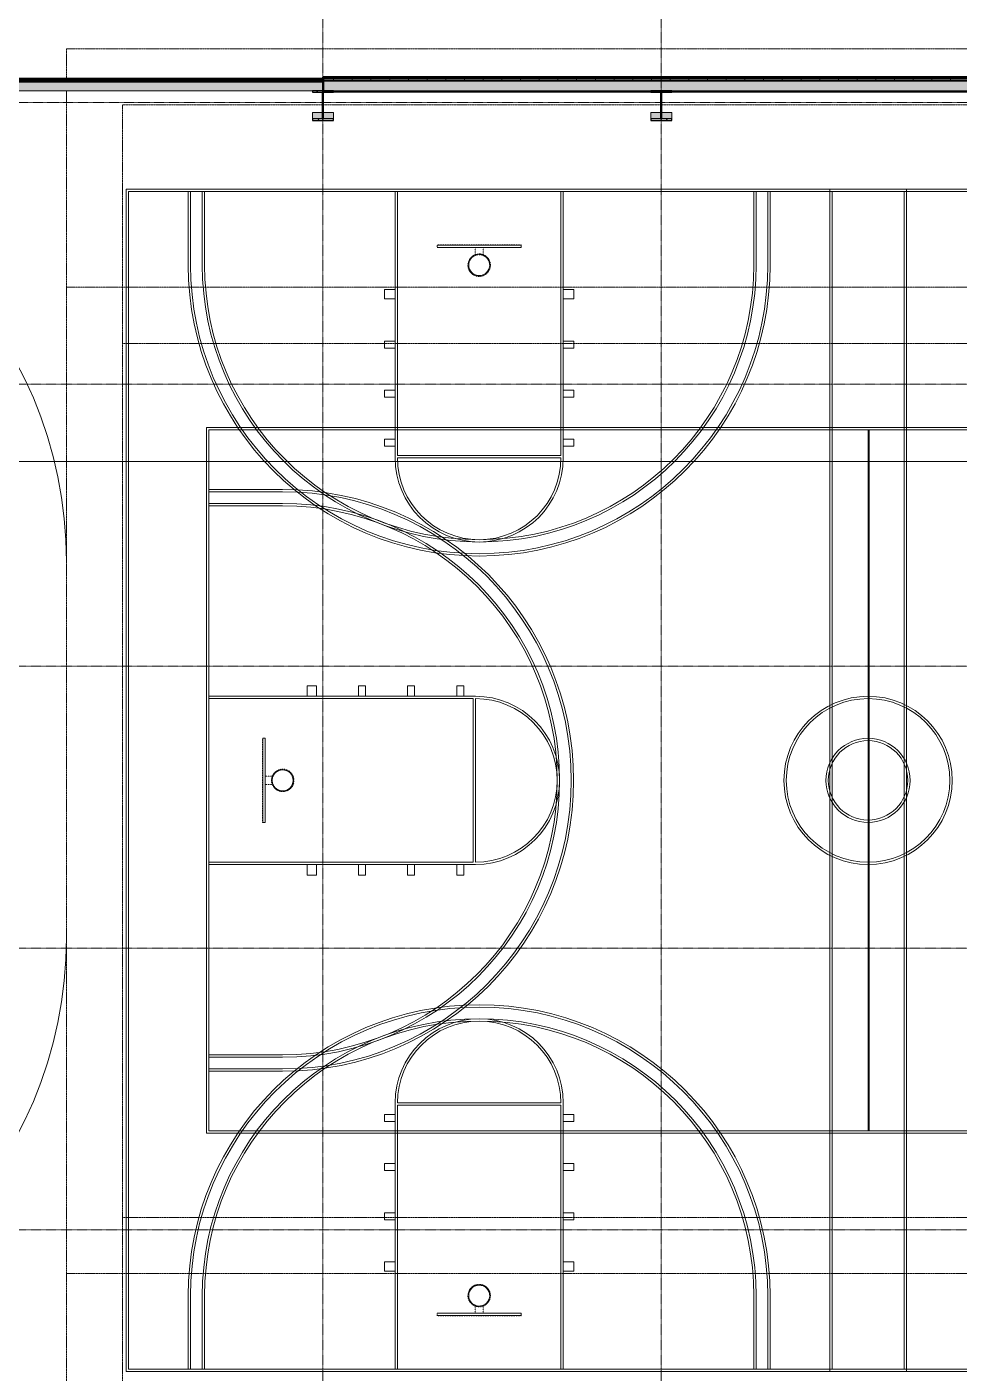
# Model space of a CAD drawing. Header units: inches. Extents: x 21836 to 26875, y -23174 to -20350.
# Drawn here: x 24570 to 25367, y -22231 to -21079 of the extents above; entities that cross this region are included whole.
import ezdxf

# ---------------------------------------------------------------- set-up
doc = ezdxf.new("R2010")
doc.units = ezdxf.units.IN
doc.header["$MEASUREMENT"] = 0
for name, pattern in [('Dash', [0.25, 0.125, -0.125]), ('Dash 1_16_', [0.125, 0.0625, -0.0625]), ('Grid Line 1_2_', [0.875, 0.5, -0.125, 0.125, -0.125])]:
    doc.linetypes.add(name, pattern=pattern)
for name, color, linetype, lineweight in [('A-FLOR-CLRS', 90, 'Dash 1_16_', 9), ('A-FLOR-OTLN', 90, 'Continuous', 9), ('A-GLAZ-CWMG', 51, 'Continuous', 9), ('A-WALL', 113, 'Continuous', 13), ('A-WALL-PATT', 111, 'Continuous', 50), ('C-BLDG-PADS', 91, 'Continuous', 9), ('C-TOPO', 7, 'Continuous', 9), ('G-ANNO-SYMB', 111, 'Continuous', 9), ('L-SITE-WALL', 31, 'Continuous', 13), ('Q-SPCQ', 91, 'Continuous', 9), ('Q-SPCQ-HDLN', 91, 'Dash', 9), ('S-BEAM', 12, 'Continuous', 9), ('S-COLS', 52, 'Continuous', 9), ('S-GRID', 1, 'Continuous', 9)]:
    doc.layers.add(name, color=color, linetype=linetype, lineweight=lineweight)
pattern_1 = [(45, (0, 0), (-12.671354, 12.671354), []), (45, (0, 19.2), (-12.671354, 12.671354), [])]

# ---------------------------------------------------------------- blocks, each defined once
blk = doc.blocks.new('Girt_Z - 8_D-757170-First Floor Plan')
at = {"layer": 'S-BEAM'}
h = blk.add_hatch(color=256, dxfattribs=at)
h.paths.add_polyline_path([(25971.4, -21126.4), (25971.4, -21125.8), (25691.3, -21125.8), (25691.3, -21126.4), (25810.9, -21126.4)], flags=0)
h.paths.add_polyline_path([(24823, -21126.4), (24823, -21125.8), (24533.3, -21125.8), (24533.3, -21126.4), (24705.1, -21126.4)], flags=0)
h.paths.add_polyline_path([(23375.5, -21126.4), (23375.5, -21125.8), (23085.8, -21125.8), (23085.8, -21126.4), (23322.7, -21126.4)], flags=0)
h = blk.add_hatch(color=256, dxfattribs=at)
h.paths.add_polyline_path([(25971.4, -21133.6), (25971.4, -21126.4), (25691.3, -21126.4), (25691.3, -21133.6), (25810.9, -21133.6)], flags=0)
h.paths.add_polyline_path([(24823, -21133.6), (24823, -21126.4), (24533.3, -21126.4), (24533.3, -21133.6), (24705.1, -21133.6)], flags=0)
h.paths.add_polyline_path([(23375.5, -21133.6), (23375.5, -21126.4), (23085.8, -21126.4), (23085.8, -21133.6), (23322.7, -21133.6)], flags=0)
h = blk.add_hatch(color=256, dxfattribs=at)
h.paths.add_polyline_path([(25971.4, -21126.4), (25971.4, -21126.4), (25691.3, -21126.4), (25691.3, -21126.4), (25810.9, -21126.4)], flags=0)
h.paths.add_polyline_path([(24823, -21126.4), (24823, -21126.4), (24533.3, -21126.4), (24533.3, -21126.4), (24705.1, -21126.4)], flags=0)
h.paths.add_polyline_path([(23375.5, -21126.4), (23375.5, -21126.4), (23085.8, -21126.4), (23085.8, -21126.4), (23322.7, -21126.4)], flags=0)
h = blk.add_hatch(color=256, dxfattribs=at)
h.paths.add_polyline_path([(25971.4, -21133.8), (25971.4, -21133.6), (25691.3, -21133.6), (25691.3, -21133.8), (25810.9, -21133.8)], flags=0)
h.paths.add_polyline_path([(24823, -21133.8), (24823, -21133.6), (24533.3, -21133.7), (24533.3, -21133.8), (24813.9, -21133.8)], flags=0)
h.paths.add_polyline_path([(23375.5, -21133.8), (23375.5, -21133.6), (23085.8, -21133.6), (23085.8, -21133.8), (23366.4, -21133.8)], flags=0)
for p, q in [((24823, -21125.8), (24533.3, -21125.8)), ((24823, -21126.4), (24533.3, -21126.4)), ((24823, -21126.4), (24533.3, -21126.4)), ((24542.4, -21133.8), (24813.9, -21133.8))]:
    blk.add_line(p, q, dxfattribs=at)
blk = doc.blocks.new('Basketball_Backstop-Performance_Sports_Systems-3103-Ceiling_Hung - 27_-0_ to 27_-11 7_8_-652462-First Floor Plan')
at = {"layer": 'Q-SPCQ-HDLN'}
for p, q in [((-36, 0), (-36, 2.2)), ((-36, 2.2), (36, 2.2)), ((36, 2.2), (36, 0)), ((36, 0), (-36, 0)), ((-3.5, 0), (-3.5, -6.2)), ((3.5, 0), (3.5, -6.2))]:
    blk.add_line(p, q, dxfattribs=at)
for radius in [9.63, 9]:
    blk.add_circle((0, -15.1), radius, dxfattribs=at)
blk = doc.blocks.new('Basketball_Backstop-Performance_Sports_Systems-3103-Ceiling_Hung - 27_-0_ to 27_-11 7_8_-706978-First Floor Plan')
at = {"layer": 'Q-SPCQ-HDLN'}
for p, q in [((36, 0), (-36, 0)), ((-36, 0), (-36, -2.2)), ((-3.5, 0), (-3.5, 6.2)), ((3.5, 0), (3.5, 6.2)), ((36, -2.2), (36, 0)), ((-36, -2.2), (36, -2.2))]:
    blk.add_line(p, q, dxfattribs=at)
for radius in [9.62, 9]:
    blk.add_circle((0, 15.1), radius, dxfattribs=at)
blk = doc.blocks.new('Rectangular Mullion - Profile_Polycarbonate_Lower-836136-First Floor Plan')
at = {"layer": 'A-GLAZ-CWMG'}
for points in [[(24819.1, -21123.5), (24819.1, -21123.4), (24537.1, -21123.4), (24537.1, -21123.5), (24705.1, -21123.5)], [(24705.1, -21123.6), (24819.1, -21123.6), (24819.1, -21123.5), (24537.1, -21123.5), (24537.1, -21123.6)], [(24819.1, -21125.2), (24819.1, -21123.6), (24537.1, -21123.6), (24537.1, -21125.2), (24705.1, -21125.2)], [(24819.1, -21125.5), (24819.1, -21125.2), (24537.1, -21125.2), (24537.1, -21125.5), (24705.1, -21125.5)]]:
    blk.add_hatch(color=256, dxfattribs=at).paths.add_polyline_path(points, flags=0)
for p, q in [((24537.1, -21123.5), (24537.1, -21123.4)), ((24537.1, -21123.4), (24819.1, -21123.4)), ((24537.1, -21123.6), (24537.1, -21123.5)), ((24537.1, -21123.5), (24819.1, -21123.5)), ((24537.1, -21125.2), (24537.1, -21123.6)), ((24537.1, -21125.2), (24819.1, -21125.2)), ((24537.1, -21125.5), (24819.1, -21125.5)), ((24819.1, -21123.4), (24819.1, -21123.5)), ((24819.1, -21123.5), (24819.1, -21123.6)), ((24819.1, -21123.6), (24819.1, -21125.2))]:
    blk.add_line(p, q, dxfattribs=at)
blk = doc.blocks.new('Rectangular Mullion - Profile_Polycarbonate_right-836141-First Floor Plan')
at = {"layer": 'A-GLAZ-CWMG'}
blk.add_hatch(color=256, dxfattribs=at).paths.add_polyline_path([(-3.6, -1.1), (0, -1.1), (0, 1), (-2.8, 1), (-2.8, 0.9), (-0.1, 0.9), (-0.1, -1.1), (-3.6, -1.1), (-3.6, -0.8), (-3.4, -0.8), (-3.6, -0.8)], flags=0)
at = {"layer": 'A-GLAZ-CWMG', "lineweight": 20}
for p, q in [((0, 1), (-2.8, 1)), ((-2.8, 1), (-2.8, 0.9)), ((-2.8, 0.9), (-2.8, 0.9)), ((-2.8, 0.9), (-2.8, 0.9)), ((-2.8, 0.9), (-0.1, 0.9)), ((-0.1, 0.9), (-0.1, -1.1)), ((0, -1.1), (0, 1)), ((-3.6, -1.1), (-3.6, -0.8)), ((-3.6, -0.8), (-3.4, -0.8)), ((-3.4, -0.8), (-3.6, -0.8)), ((-3.6, -0.8), (-3.6, -1.1)), ((-0.1, -1.1), (-3.6, -1.1)), ((-3.6, -1.1), (0, -1.1)), ((-3.4, -0.8), (-3.4, -0.8))]:
    blk.add_line(p, q, dxfattribs=at)

msp = doc.modelspace()

# ---------------------------------------------------------------- hatches: boundary and pattern name
at = {"layer": 'A-WALL', "lineweight": 9, "transparency": 33554649}
h = msp.add_hatch(color=256, dxfattribs=at)
h.paths.add_polyline_path([(25997.19296, -21125.18961), (25997.19296, -21123.61481), (25691.57773, -21123.61481), (25691.57773, -21125.18961), (25810.91034, -21125.18961)], flags=0)
h.paths.add_polyline_path([(24822.70273, -21125.18961), (24822.70273, -21123.61481), (24533.57773, -21123.61481), (24533.57773, -21125.18961), (24705.05718, -21125.18961)], flags=0)
h.paths.add_polyline_path([(23375.20273, -21125.18961), (23375.20273, -21123.61481), (23086.07773, -21123.61481), (23086.07773, -21125.18961), (23322.74074, -21125.18961)], flags=0)
at = {"layer": 'A-WALL-PATT', "lineweight": 9}
h = msp.add_hatch(dxfattribs=at)
h.set_pattern_fill('FP_12', color=256, style=0, pattern_type=2)
h.set_pattern_definition([(0, (0, 0), (0, 16), []), (90, (0, 0), (-16, 1e-15), [])])
h.paths.add_polyline_path([(25691.26523, -21125.05281), (25691.26523, -21124.05281), (24823.01523, -21124.05281), (24823.01523, -21125.05281), (25257.98376, -21125.05281)], flags=0)
at = {"layer": 'C-BLDG-PADS'}
h = msp.add_hatch(color=256, dxfattribs=at)
h.paths.add_polyline_path([(25669.14323, -22797.59021), (25672.70273, -22797.59021), (25672.67869, -22796.01541), (25669.14323, -22796.01569)], flags=0)
h.paths.add_polyline_path([(25357.38723, -22797.59021), (25357.38723, -22796.01541), (25353.82773, -22796.01569), (25353.82773, -22797.59021)], flags=0)
h.paths.add_polyline_path([(23578.70573, -22797.59021), (23582.20273, -22797.59021), (23582.20273, -22796.01541), (23578.64323, -22796.01569), (23578.64323, -22797.59021)], flags=0)
h.paths.add_polyline_path([(22844.82773, -22797.59021), (22848.38723, -22797.59021), (22848.38723, -22796.01541), (22844.82773, -22796.01569)], flags=0)
h.paths.add_polyline_path([(25693.2875, -21125.18961), (25695.13723, -21125.17127), (25695.13723, -21123.61481), (25691.57773, -21123.61481), (25691.57773, -21125.18961), (25691.86895, -21125.18961)], flags=0)
h.paths.add_polyline_path([(24819.39323, -21125.18961), (24822.70273, -21125.18934), (24822.70273, -21123.61481), (24819.14323, -21123.6342), (24819.14323, -21125.18934), (24819.3924, -21125.18961)], flags=0)
h.paths.add_polyline_path([(24533.57773, -21125.18961), (24537.13723, -21125.17022), (24537.13723, -21123.61481), (24533.57773, -21123.61481), (24533.57773, -21125.18934)], flags=0)
h.paths.add_polyline_path([(23089.38723, -21125.18961), (23089.63723, -21125.17022), (23089.63723, -21123.61481), (23086.07773, -21123.61481), (23086.07773, -21125.18961), (23087.7875, -21125.18961)], flags=0)
h.paths.add_polyline_path([(23374.9115, -21125.18961), (23375.20273, -21125.18934), (23375.20273, -21123.61481), (23371.64323, -21123.6342), (23371.64323, -21125.18934), (23373.49295, -21125.18961)], flags=0)
at = {"layer": 'L-SITE-WALL'}
for points in [[(25691.26523, -21123.30281), (25691.26523, -21122.30281), (24823.01523, -21122.30281), (24823.01523, -21123.30281), (25257.98376, -21123.30281)], [(24823.01523, -21124.05281), (25691.26523, -21124.05281), (25691.26523, -21123.30281), (24823.01523, -21123.30281)], [(25691.26523, -21125.80281), (25691.26523, -21125.05281), (24823.01523, -21125.05281), (24823.01523, -21125.80281), (25257.98376, -21125.80281)], [(25691.26523, -21133.80281), (25691.26523, -21125.80281), (24823.01523, -21125.80281), (24823.01523, -21133.80281), (25257.98376, -21133.80281)], [(25691.26523, -21134.42781), (25691.26523, -21133.80281), (24823.01523, -21133.80281), (24823.01523, -21134.42781), (25257.98376, -21134.42781)]]:
    msp.add_hatch(color=256, dxfattribs=at).paths.add_polyline_path(points, flags=0)
at = {"layer": 'S-COLS'}
h = msp.add_hatch(dxfattribs=at)
h.set_pattern_fill('FP_1', color=256, style=0, pattern_type=2)
h.set_pattern_definition(pattern_1)
h.paths.add_polyline_path([(24831.89023, -21135.05281), (24831.89023, -21133.80281), (24813.89023, -21133.80281), (24813.89023, -21135.05281)], flags=0)
h = msp.add_hatch(dxfattribs=at)
h.set_pattern_fill('FP_1', color=256, style=0, pattern_type=2)
h.set_pattern_definition(pattern_1)
h.paths.add_polyline_path([(24823.51523, -21158.01876), (24823.51523, -21135.05281), (24822.26523, -21135.05281), (24822.26523, -21158.01876)], flags=0)
h = msp.add_hatch(dxfattribs=at)
h.set_pattern_fill('FP_1', color=256, style=0, pattern_type=2)
h.set_pattern_definition(pattern_1)
h.paths.add_polyline_path([(25121.39023, -21135.05281), (25121.39023, -21133.80281), (25103.39023, -21133.80281), (25103.39023, -21135.05281)], flags=0)
h = msp.add_hatch(dxfattribs=at)
h.set_pattern_fill('FP_1', color=256, style=0, pattern_type=2)
h.set_pattern_definition(pattern_1)
h.paths.add_polyline_path([(25113.01523, -21158.01876), (25113.01523, -21135.05281), (25111.76523, -21135.05281), (25111.76523, -21158.01876)], flags=0)
h = msp.add_hatch(color=256, dxfattribs=at)
h.paths.add_polyline_path([(24813.89023, -21158.01876), (24822.26523, -21158.01876), (24822.26523, -21152.54921), (24813.89023, -21152.54921)], flags=0)
h.paths.add_polyline_path([(24831.89023, -21158.01876), (24831.89023, -21152.54921), (24823.51523, -21152.54921), (24823.51523, -21158.01876)], flags=0)
h = msp.add_hatch(dxfattribs=at)
h.set_pattern_fill('FP_1', color=256, style=0, pattern_type=2)
h.set_pattern_definition(pattern_1)
h.paths.add_polyline_path([(24831.89023, -21159.27236), (24831.89023, -21158.01876), (24813.89023, -21158.01876), (24813.89023, -21159.27236)], flags=0)
h = msp.add_hatch(color=256, dxfattribs=at)
h.paths.add_polyline_path([(25103.39023, -21158.01876), (25111.76523, -21158.01876), (25111.76523, -21152.54921), (25103.39023, -21152.54921)], flags=0)
h.paths.add_polyline_path([(25121.39023, -21158.01876), (25121.39023, -21152.54921), (25113.01523, -21152.54921), (25113.01523, -21158.01876)], flags=0)
h = msp.add_hatch(dxfattribs=at)
h.set_pattern_fill('FP_1', color=256, style=0, pattern_type=2)
h.set_pattern_definition(pattern_1)
h.paths.add_polyline_path([(25121.39023, -21159.27236), (25121.39023, -21158.01876), (25103.39023, -21158.01876), (25103.39023, -21159.27236)], flags=0)

# ---------------------------------------------------------------- linework, layer by layer
at = {"layer": 'A-FLOR-CLRS'}
for p, q in [((25975.39023, -21098.05281), (24603.39023, -21098.05281)), ((24603.39023, -21098.05281), (24603.39023, -21123.41734)), ((24603.39023, -21125.54334), (24603.39023, -21125.80281)), ((24603.39023, -21133.80281), (24603.39023, -22350.05281)), ((24651.39023, -21146.05281), (24651.39023, -22302.05281)), ((24822.26523, -21146.05281), (24651.39023, -21146.05281)), ((25111.76523, -21146.05281), (24823.51523, -21146.05281)), ((25401.26523, -21146.05281), (25113.01523, -21146.05281)), ((25975.39023, -21302.05281), (24603.39023, -21302.05281)), ((25927.39023, -21350.05281), (24651.39023, -21350.05281)), ((25927.39023, -22098.05281), (24651.39023, -22098.05281)), ((25975.39023, -22146.05281), (24603.39023, -22146.05281))]:
    msp.add_line(p, q, dxfattribs=at)
at = {"layer": 'A-FLOR-OTLN'}
for p, q in [((24654.61166, -21218.05281), (25924.16879, -21218.05281)), ((24654.61166, -21218.05281), (24654.61166, -22230.05281)), ((24656.61166, -21220.05281), (24656.61166, -22228.05281)), ((24656.61166, -21220.05281), (25922.16879, -21220.05281)), ((24707.61166, -21283.05281), (24707.61166, -21220.05281)), ((24709.61166, -21283.05281), (24709.61166, -21220.05281)), ((24719.61166, -21283.05281), (24719.61166, -21220.05281)), ((24721.61166, -21283.05281), (24721.61166, -21220.05281)), ((24884.61166, -21448.05281), (24884.61166, -21220.05281)), ((24886.61166, -21446.05281), (24886.61166, -21220.05281)), ((25026.61166, -21446.05281), (25026.61166, -21220.05281)), ((25028.61166, -21448.05281), (25028.61166, -21220.05281)), ((25191.61166, -21283.05281), (25191.61166, -21220.05281)), ((25193.61166, -21283.05281), (25193.61166, -21220.05281)), ((25203.61166, -21283.05281), (25203.61166, -21220.05281)), ((25205.61166, -21283.05281), (25205.61166, -21220.05281)), ((25256.61166, -21218.05281), (25256.61166, -22230.05281)), ((25258.61166, -21220.05281), (25258.61166, -22228.05281)), ((25320.16879, -21220.05281), (25320.16879, -22228.05281)), ((25322.16879, -21218.05281), (25322.16879, -22230.05281)), ((24920.61166, -21266.05281), (24992.61166, -21266.05281)), ((24992.61166, -21268.05281), (24992.61166, -21266.05281)), ((24920.61166, -21268.05281), (24992.61166, -21268.05281)), ((24884.61166, -21304.05281), (24875.61166, -21304.05281)), ((24875.61166, -21312.05281), (24875.61166, -21304.05281)), ((24884.61166, -21312.05281), (24875.61166, -21312.05281)), ((25028.61166, -21304.05281), (25037.61166, -21304.05281)), ((25028.61166, -21312.05281), (25037.61166, -21312.05281)), ((25037.61166, -21312.05281), (25037.61166, -21304.05281)), ((24884.61166, -21348.05281), (24875.61166, -21348.05281)), ((24875.61166, -21354.05281), (24875.61166, -21348.05281)), ((24884.61166, -21354.05281), (24875.61166, -21354.05281)), ((25028.61166, -21348.05281), (25037.61166, -21348.05281)), ((25028.61166, -21354.05281), (25037.61166, -21354.05281)), ((25037.61166, -21354.05281), (25037.61166, -21348.05281)), ((24884.61166, -21390.05281), (24875.61166, -21390.05281)), ((24875.61166, -21396.05281), (24875.61166, -21390.05281)), ((25028.61166, -21390.05281), (25037.61166, -21390.05281)), ((25037.61166, -21396.05281), (25037.61166, -21390.05281)), ((24884.61166, -21396.05281), (24875.61166, -21396.05281)), ((25028.61166, -21396.05281), (25037.61166, -21396.05281)), ((25855.39023, -21422.05281), (24723.39023, -21422.05281)), ((24723.39023, -21422.05281), (24723.39023, -22026.05281)), ((24725.39023, -21424.05281), (24725.39023, -22024.05281)), ((25853.39023, -21424.05281), (24725.39023, -21424.05281)), ((25289.39023, -21424.05281), (25289.39023, -22024.05281)), ((25290.39023, -21424.05281), (25290.39023, -22024.05281)), ((24884.61166, -21432.05281), (24875.61166, -21432.05281)), ((24875.61166, -21438.05281), (24875.61166, -21432.05281)), ((24884.61166, -21438.05281), (24875.61166, -21438.05281)), ((25028.61166, -21432.05281), (25037.61166, -21432.05281)), ((25028.61166, -21438.05281), (25037.61166, -21438.05281)), ((25037.61166, -21438.05281), (25037.61166, -21432.05281)), ((24886.61166, -21446.05281), (25026.61166, -21446.05281)), ((24886.61166, -21448.05281), (25026.61166, -21448.05281)), ((24788.39023, -21475.05281), (24725.39023, -21475.05281)), ((24788.39023, -21477.05281), (24725.39023, -21477.05281)), ((24788.39023, -21487.05281), (24725.39023, -21487.05281)), ((24788.39023, -21489.05281), (24725.39023, -21489.05281)), ((24809.39023, -21652.05281), (24809.39023, -21643.05281)), ((24817.39023, -21643.05281), (24809.39023, -21643.05281)), ((24817.39023, -21652.05281), (24817.39023, -21643.05281)), ((24853.39023, -21652.05281), (24853.39023, -21643.05281)), ((24859.39023, -21643.05281), (24853.39023, -21643.05281)), ((24859.39023, -21652.05281), (24859.39023, -21643.05281)), ((24895.39023, -21652.05281), (24895.39023, -21643.05281)), ((24901.39023, -21643.05281), (24895.39023, -21643.05281)), ((24901.39023, -21652.05281), (24901.39023, -21643.05281)), ((24937.39023, -21652.05281), (24937.39023, -21643.05281)), ((24943.39023, -21643.05281), (24937.39023, -21643.05281)), ((24943.39023, -21652.05281), (24943.39023, -21643.05281)), ((24953.39023, -21652.05281), (24725.39023, -21652.05281)), ((24951.39023, -21654.05281), (24725.39023, -21654.05281)), ((24951.39023, -21794.05281), (24951.39023, -21654.05281)), ((24953.39023, -21794.05281), (24953.39023, -21654.05281)), ((24771.39023, -21760.05281), (24771.39023, -21688.05281)), ((24773.39023, -21688.05281), (24771.39023, -21688.05281)), ((24773.39023, -21760.05281), (24773.39023, -21688.05281)), ((24773.39023, -21760.05281), (24771.39023, -21760.05281)), ((24951.39023, -21794.05281), (24725.39023, -21794.05281)), ((24953.39023, -21796.05281), (24725.39023, -21796.05281)), ((24809.39023, -21796.05281), (24809.39023, -21805.05281)), ((24817.39023, -21796.05281), (24817.39023, -21805.05281)), ((24853.39023, -21796.05281), (24853.39023, -21805.05281)), ((24859.39023, -21796.05281), (24859.39023, -21805.05281)), ((24895.39023, -21796.05281), (24895.39023, -21805.05281)), ((24901.39023, -21796.05281), (24901.39023, -21805.05281)), ((24937.39023, -21796.05281), (24937.39023, -21805.05281)), ((24943.39023, -21796.05281), (24943.39023, -21805.05281)), ((24817.39023, -21805.05281), (24809.39023, -21805.05281)), ((24859.39023, -21805.05281), (24853.39023, -21805.05281)), ((24901.39023, -21805.05281), (24895.39023, -21805.05281)), ((24943.39023, -21805.05281), (24937.39023, -21805.05281)), ((24788.39023, -21959.05281), (24725.39023, -21959.05281)), ((24788.39023, -21961.05281), (24725.39023, -21961.05281)), ((24788.39023, -21971.05281), (24725.39023, -21971.05281)), ((24788.39023, -21973.05281), (24725.39023, -21973.05281)), ((24884.61166, -22000.05281), (24884.61166, -22228.05281)), ((24886.61166, -22000.05281), (25026.61166, -22000.05281)), ((24886.61166, -22002.05281), (25026.61166, -22002.05281)), ((24886.61166, -22002.05281), (24886.61166, -22228.05281)), ((25026.61166, -22002.05281), (25026.61166, -22228.05281)), ((25028.61166, -22000.05281), (25028.61166, -22228.05281)), ((24875.61166, -22010.05281), (24875.61166, -22016.05281)), ((24884.61166, -22010.05281), (24875.61166, -22010.05281)), ((25028.61166, -22010.05281), (25037.61166, -22010.05281)), ((25037.61166, -22010.05281), (25037.61166, -22016.05281)), ((24723.39023, -22026.05281), (25855.39023, -22026.05281)), ((24725.39023, -22024.05281), (25853.39023, -22024.05281)), ((24884.61166, -22016.05281), (24875.61166, -22016.05281)), ((25028.61166, -22016.05281), (25037.61166, -22016.05281)), ((24875.61166, -22052.05281), (24875.61166, -22058.05281)), ((24884.61166, -22052.05281), (24875.61166, -22052.05281)), ((24884.61166, -22058.05281), (24875.61166, -22058.05281)), ((25028.61166, -22052.05281), (25037.61166, -22052.05281)), ((25028.61166, -22058.05281), (25037.61166, -22058.05281)), ((25037.61166, -22052.05281), (25037.61166, -22058.05281)), ((24875.61166, -22094.05281), (24875.61166, -22100.05281)), ((24884.61166, -22094.05281), (24875.61166, -22094.05281)), ((25028.61166, -22094.05281), (25037.61166, -22094.05281)), ((25037.61166, -22094.05281), (25037.61166, -22100.05281)), ((24884.61166, -22100.05281), (24875.61166, -22100.05281)), ((25028.61166, -22100.05281), (25037.61166, -22100.05281)), ((24875.61166, -22136.05281), (24875.61166, -22144.05281)), ((24884.61166, -22136.05281), (24875.61166, -22136.05281)), ((25028.61166, -22136.05281), (25037.61166, -22136.05281)), ((25037.61166, -22136.05281), (25037.61166, -22144.05281)), ((24884.61166, -22144.05281), (24875.61166, -22144.05281)), ((25028.61166, -22144.05281), (25037.61166, -22144.05281)), ((24707.61166, -22165.05281), (24707.61166, -22228.05281)), ((24709.61166, -22165.05281), (24709.61166, -22228.05281)), ((24719.61166, -22165.05281), (24719.61166, -22228.05281)), ((24721.61166, -22165.05281), (24721.61166, -22228.05281)), ((25191.61166, -22165.05281), (25191.61166, -22228.05281)), ((25193.61166, -22165.05281), (25193.61166, -22228.05281)), ((25203.61166, -22165.05281), (25203.61166, -22228.05281)), ((25205.61166, -22165.05281), (25205.61166, -22228.05281)), ((24920.61166, -22180.05281), (24992.61166, -22180.05281)), ((24920.61166, -22182.05281), (24992.61166, -22182.05281)), ((24992.61166, -22180.05281), (24992.61166, -22182.05281)), ((24654.61166, -22230.05281), (25924.16879, -22230.05281)), ((24656.61166, -22228.05281), (25922.16879, -22228.05281))]:
    msp.add_line(p, q, dxfattribs=at)
for centre, radius in [((24956.61166, -21283.05281), 9), ((25289.39023, -21724.05281), 72), ((25289.39023, -21724.05281), 70), ((25289.39023, -21724.05281), 36), ((25289.39023, -21724.05281), 34), ((24788.39023, -21724.05281), 9), ((24956.61166, -22165.05281), 9)]:
    msp.add_circle(centre, radius, dxfattribs=at)
for centre, radius, start, end in [((24243.39023, -21536.80281), 360, 0, 90), ((24956.61166, -21283.05281), 249, 180, 270), ((24956.61166, -21283.05281), 247, 180, 270), ((24956.61166, -21283.05281), 237, 180, 270), ((24956.61166, -21283.05281), 235, 180, 270), ((24956.61166, -21283.05281), 247, 270, 0), ((24956.61166, -21283.05281), 249, 270, 0), ((24956.61166, -21283.05281), 235, 270, 0), ((24956.61166, -21283.05281), 237, 270, 0), ((24956.61166, -21448.05281), 72, 180, 0), ((24956.61166, -21448.05281), 70, 180, 0), ((24788.39023, -21724.05281), 249, 0, 90), ((24788.39023, -21724.05281), 247, 0, 90), ((24788.39023, -21724.05281), 237, 0, 90), ((24788.39023, -21724.05281), 235, 0, 90), ((24953.39023, -21724.05281), 72, 270, 90), ((24953.39023, -21724.05281), 70, 270, 90), ((24788.39023, -21724.05281), 247, 270, 0), ((24788.39023, -21724.05281), 249, 270, 0), ((24788.39023, -21724.05281), 235, 270, 0), ((24788.39023, -21724.05281), 237, 270, 0), ((24243.39023, -21858.80281), 360, 270, 0), ((24956.61166, -22165.05281), 249, 90, 180), ((24956.61166, -22165.05281), 247, 90, 180), ((24956.61166, -22165.05281), 249, 360, 90), ((24956.61166, -22165.05281), 247, 360, 90), ((24956.61166, -22165.05281), 237, 90, 180), ((24956.61166, -22165.05281), 235, 90, 180), ((24956.61166, -22000.05281), 72, 0, 180), ((24956.61166, -22000.05281), 70, 0, 180), ((24956.61166, -22165.05281), 237, 360, 90), ((24956.61166, -22165.05281), 235, 360, 90)]:
    msp.add_arc(centre, radius, start, end, dxfattribs=at)
at = {"layer": 'A-WALL', "lineweight": 50}
for p, q in [((24822.70273, -21123.61481), (24533.57773, -21123.61481)), ((24533.57773, -21125.18961), (24822.70273, -21125.18961)), ((24822.70273, -21125.18961), (24822.70273, -21123.61481))]:
    msp.add_line(p, q, dxfattribs=at)
at = {"layer": 'A-WALL'}
for p, q in [((24823.01523, -21123.30281), (25691.26523, -21123.30281)), ((24823.01523, -21124.05281), (25691.26523, -21124.05281)), ((24823.01523, -21125.05281), (25691.26523, -21125.05281)), ((24823.01523, -21125.80281), (25691.26523, -21125.80281)), ((24823.01523, -21133.80281), (25691.26523, -21133.80281))]:
    msp.add_line(p, q, dxfattribs=at)
at = {"layer": 'C-BLDG-PADS'}
msp.add_line((24823.01523, -21123.61481), (24822.76523, -21123.61481), dxfattribs=at)
at = {"layer": 'C-TOPO'}
for p, q in [((24819.14323, -21123.61523), (24822.70273, -21123.61523)), ((24822.76523, -21123.61523), (24823.01523, -21123.61523))]:
    msp.add_line(p, q, dxfattribs=at)
at = {"layer": 'G-ANNO-SYMB'}
msp.add_line((26346.89227, -21451.0947), (21848.2521, -21451.0947), dxfattribs=at)
at = {"layer": 'L-SITE-WALL', "lineweight": 50}
for p, q in [((25691.26523, -21122.30281), (24823.01523, -21122.30281)), ((24823.01523, -21122.30281), (24823.01523, -21134.42781)), ((24823.01523, -21134.42781), (25691.26523, -21134.42781))]:
    msp.add_line(p, q, dxfattribs=at)
at = {"layer": 'S-COLS', "lineweight": 30}
for p, q in [((24813.89023, -21133.80281), (24813.89023, -21135.05281)), ((24831.89023, -21133.80281), (24813.89023, -21133.80281)), ((24813.89023, -21135.05281), (24831.89023, -21135.05281)), ((24822.26523, -21135.05281), (24822.26523, -21158.01876)), ((24823.51523, -21135.05281), (24822.26523, -21135.05281)), ((24823.51523, -21158.01876), (24823.51523, -21135.05281)), ((24831.89023, -21135.05281), (24831.89023, -21133.80281)), ((25103.39023, -21133.80281), (25103.39023, -21135.05281)), ((25121.39023, -21133.80281), (25103.39023, -21133.80281)), ((25103.39023, -21135.05281), (25121.39023, -21135.05281)), ((25111.76523, -21135.05281), (25111.76523, -21158.01876)), ((25113.01523, -21135.05281), (25111.76523, -21135.05281)), ((25113.01523, -21158.01876), (25113.01523, -21135.05281)), ((25121.39023, -21135.05281), (25121.39023, -21133.80281)), ((24813.89023, -21158.01876), (24813.89023, -21159.27236)), ((24831.89023, -21158.01876), (24813.89023, -21158.01876)), ((24813.89023, -21159.27236), (24831.89023, -21159.27236)), ((24822.26523, -21158.01876), (24823.51523, -21158.01876)), ((24831.89023, -21159.27236), (24831.89023, -21158.01876)), ((25103.39023, -21158.01876), (25103.39023, -21159.27236)), ((25121.39023, -21158.01876), (25103.39023, -21158.01876)), ((25103.39023, -21159.27236), (25121.39023, -21159.27236)), ((25111.76523, -21158.01876), (25113.01523, -21158.01876)), ((25121.39023, -21159.27236), (25121.39023, -21158.01876))]:
    msp.add_line(p, q, dxfattribs=at)
at = {"layer": 'S-COLS'}
for p, q in [((24813.89023, -21158.01876), (24813.89023, -21152.54921)), ((24813.89023, -21152.54921), (24822.26523, -21152.54921)), ((24823.51523, -21152.54921), (24831.89023, -21152.54921)), ((24831.89023, -21158.01876), (24831.89023, -21152.54921)), ((25103.39023, -21158.01876), (25103.39023, -21152.54921)), ((25103.39023, -21152.54921), (25111.76523, -21152.54921)), ((25113.01523, -21152.54921), (25121.39023, -21152.54921)), ((25121.39023, -21158.01876), (25121.39023, -21152.54921))]:
    msp.add_line(p, q, dxfattribs=at)
at = {"layer": 'S-GRID', "linetype": 'Grid Line 1_2_'}
for p, q in [((24822.89023, -23162.8711), (24822.89023, -20426.10083)), ((25112.39023, -23162.8711), (25112.39023, -20426.10083)), ((26875.45558, -21143.80281), (22016.39023, -21143.80281)), ((26492.82365, -21385.05281), (22016.39023, -21385.05281)), ((26492.82365, -21626.30281), (22016.39023, -21626.30281)), ((26492.82365, -21867.55281), (22016.39023, -21867.55281)), ((26492.82365, -22108.80281), (22016.39023, -22108.80281))]:
    msp.add_line(p, q, dxfattribs=at)

# ---------------------------------------------------------------- block references
at = {"layer": 'A-GLAZ-CWMG'}
for name, p in [('Rectangular Mullion - Profile_Polycarbonate_Lower-836136-First Floor Plan', (0, 0)), ('Rectangular Mullion - Profile_Polycarbonate_right-836141-First Floor Plan', (24822.76523, -21124.40221))]:
    msp.add_blockref(name, p, dxfattribs=at)
at = {"layer": 'Q-SPCQ'}
for name, p in [('Basketball_Backstop-Performance_Sports_Systems-3103-Ceiling_Hung - 27_-0_ to 27_-11 7_8_-652462-First Floor Plan', (24956.61166, -21268.05281)), ('Basketball_Backstop-Performance_Sports_Systems-3103-Ceiling_Hung - 27_-0_ to 27_-11 7_8_-706978-First Floor Plan', (24956.61166, -22180.05281))]:
    msp.add_blockref(name, p, dxfattribs=at)
at = {"layer": 'Q-SPCQ', "rotation": 90.00000000009707}
msp.add_blockref('Basketball_Backstop-Performance_Sports_Systems-3103-Ceiling_Hung - 27_-0_ to 27_-11 7_8_-652462-First Floor Plan', (24773.39023, -21724.05281), dxfattribs=at)
at = {"layer": 'S-BEAM'}
msp.add_blockref('Girt_Z - 8_D-757170-First Floor Plan', (0, 0), dxfattribs=at)

doc.saveas('drawing.dxf')
